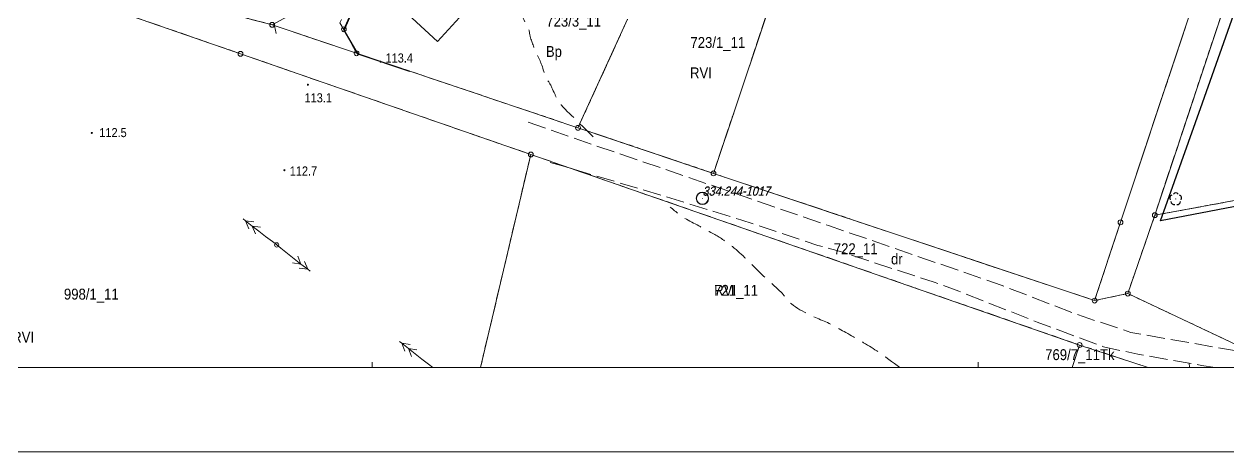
# Model space of a CAD drawing. Extents: x 6512885 to 6513481, y 5959590 to 5960000.
# Drawn here: x 6513042.6 to 6513241.2, y 5959590.2 to 5959660.7 of the extents above; entities that cross this region are included whole.
import ezdxf
from ezdxf.enums import TextEntityAlignment as Align

# ---------------------------------------------------------------- set-up
doc = ezdxf.new("R2010")
doc.units = 0
doc.header["$MEASUREMENT"] = 0
for name, pattern in [('2.0_1.0', [3, 2, -1]), ('217-1000', [2.8, 2.1, -0.7]), ('218-1000', [1.4, 0.7, -0.7]), ('219-1000', [0]), ('3.0_1.5', [4.5, 3, -1.5]), ('mz3.0_1.0', [4, 3, -1])]:
    doc.linetypes.add(name, pattern=pattern)
doc.layers.get('0').update_dxf_attribs({"color": 2, "linetype": 'CONTINUOUS', "lineweight": 5})
for name, color, linetype in [('121-Punkt osnowy szczegółowej', 7, 'CONTINUOUS'), ('121-Punkt osnowy szczegółowej-Atr103', 7, 'CONTINUOUS'), ('202-Punkt graniczny stabilizowany trwale', 7, 'CONTINUOUS'), ('210-Oznaczenie użytku', 7, 'CONTINUOUS'), ('211-Nr działki', 7, 'CONTINUOUS'), ('217-Granica konturu klasyfikcyjnego', 7, 'CONTINUOUS'), ('218-Granica użytku', 7, 'CONTINUOUS'), ('219-Linia granicy', 7, 'CONTINUOUS'), ('312-Budynek (powierzchnia)', 7, 'CONTINUOUS'), ('811-Warstwica ciągła linia', 7, 'CONTINUOUS'), ('812-Warstwica pomocnicza linia', 7, 'CONTINUOUS'), ('chodnik (powierzchnia)', 7, 'CONTINUOUS'), ('drzewo liściaste (punkt)', 7, 'CONTINUOUS'), ('jezdnia (powierzchnia)', 7, 'CONTINUOUS'), ('ogrodzenie trwałe (linia)', 7, 'CONTINUOUS'), ('przewód elektroenergetyczny średniego napięcia (linia) - symbol', 7, 'CONTINUOUS'), ('punkt wysokościowy naturalny', 7, 'CONTINUOUS'), ('punkt wysokościowy naturalny-Atr2', 7, 'CONTINUOUS'), ('Ramki i opis wydruku', 7, 'CONTINUOUS'), ('słup (punkt)', 7, 'CONTINUOUS'), ('Wstawianie ramki sekcyjnej z opisem', 7, 'CONTINUOUS')]:
    doc.layers.add(name, color=color, linetype=linetype)
doc.styles.get("Standard").update_dxf_attribs({"font": 'txt', "width": 0.75})
doc.linetypes.add('902-1000', pattern='A,5,0,[1,ksztalty.shx,S=1,R=0,X=0,Y=0],5', length=10)

# ---------------------------------------------------------------- blocks, each defined once
blk = doc.blocks.new('PW01')
at = {"linetype": 'Continuous', "lineweight": 13}
h = blk.add_hatch(color=0, dxfattribs=at)
edge = h.paths.add_edge_path()
edge.add_arc((0, 0), 0.18, 0, 360)
blk = doc.blocks.new('SM04')
at = {"color": 0, "linetype": 'Continuous', "lineweight": 13}
blk.add_circle((0, 0), 0.35, dxfattribs=at)
blk = doc.blocks.new('OP021')
at = {"linetype": 'Continuous', "lineweight": 13}
h = blk.add_hatch(color=0, dxfattribs=at)
edge = h.paths.add_edge_path()
edge.add_arc((0, 0), 0.1, 0, 360)
at = {"color": 0, "linetype": 'Continuous', "lineweight": -3}
for centre, start, end in [((-0.476, 0.154), 110.388, 213.756), ((0, 0.5), 38.316, 141.684), ((0.476, 0.154), 326.244, 69.612), ((-0.294, -0.404), 182.272, 285.64), ((0.294, -0.404), 254.36, 357.728), ((0.294, -0.404), 254.36, 357.728)]:
    blk.add_arc(centre, 0.5, start, end, dxfattribs=at)
blk = doc.blocks.new('PE03')
at = {"color": 0, "linetype": 'Continuous', "lineweight": 13}
for p, q in [((0.9, 0), (0, 0)), ((0.9, 0), (2.3, 0)), ((2.3, 0), (3.7, 0)), ((3.7, 0), (5.1, 0)), ((5.1, 0), (3.888, 0.7)), ((5.1, 0), (3.888, -0.7)), ((5.1, 0), (6.5, 0)), ((6.5, 0), (5.288, 0.7)), ((6.5, 0), (5.288, -0.7)), ((6.5, 0), (7, 0))]:
    blk.add_line(p, q, dxfattribs=at)
blk = doc.blocks.new('202')
at = {"color": 0, "linetype": 'Continuous', "lineweight": 0}
blk.add_circle((0, 0), 0.4, dxfattribs=at)
blk = doc.blocks.new('121')
at = {"linetype": 'Continuous', "lineweight": 0}
h = blk.add_hatch(color=0, dxfattribs=at)
edge = h.paths.add_edge_path()
edge.add_arc((0, 0), 0.065, 0, 360)
at = {"color": 0, "linetype": 'Continuous', "lineweight": 0}
blk.add_circle((0, 0), 1, dxfattribs=at)

msp = doc.modelspace()

# ---------------------------------------------------------------- linework, layer by layer
at = {"layer": '217-Granica konturu klasyfikcyjnego', "color": 3, "linetype": '217-1000', "lineweight": 13, "flags": 128}
for points in [[(6513223.45, 5959628.05), (6513262.91, 5959746.6)], [(6513251.82, 5959697.54), (6513229.12, 5959629.22)], [(6513095.34, 5959659.89), (6513103.47, 5959678.3)], [(6513156.31, 5959636.12), (6513168.14, 5959671.46)], [(6513078.28, 5959655.84), (6513040.9, 5959668.8)], [(6513069.44, 5959664.3), (6513083.5, 5959660.62)], [(6513083.5, 5959660.62), (6513087.87, 5959662.99)], [(6513083.5, 5959660.62), (6513097.43, 5959655.93)], [(6513142.13, 5959661.53), (6513133.96, 5959643.64)], [(6513097.43, 5959655.93), (6513095.34, 5959659.89)], [(6513126.17, 5959639.24), (6513078.28, 5959655.84)], [(6513133.96, 5959643.64), (6513156.31, 5959636.12)], [(6513126.17, 5959639.24), (6513117.872, 5959604.09)], [(6513216.71, 5959607.82), (6513126.17, 5959639.24)], [(6513229.12, 5959629.22), (6513277.51, 5959638.15)], [(6513156.31, 5959636.12), (6513219.19, 5959615.14)], [(6513219.19, 5959615.14), (6513223.45, 5959628.05)], [(6513215.472, 5959604.09), (6513216.71, 5959607.82)]]:
    msp.add_lwpolyline(points, dxfattribs=at)
at = {"layer": '218-Granica użytku', "color": 3, "linetype": '218-1000', "lineweight": 13, "flags": 128}
for points in [[(6513262.91, 5959746.6), (6513223.45, 5959628.05)], [(6513229.12, 5959629.22), (6513251.82, 5959697.54)], [(6513095.34, 5959659.89), (6513103.47, 5959678.3)], [(6513156.31, 5959636.12), (6513168.14, 5959671.46)], [(6513078.28, 5959655.84), (6513040.9, 5959668.8)], [(6513083.5, 5959660.62), (6513069.44, 5959664.3)], [(6513083.5, 5959660.62), (6513087.87, 5959662.99)], [(6513097.43, 5959655.93), (6513083.5, 5959660.62)], [(6513133.96, 5959643.64), (6513142.13, 5959661.53)], [(6513097.43, 5959655.93), (6513095.34, 5959659.89)], [(6513126.17, 5959639.24), (6513078.28, 5959655.84)], [(6513133.96, 5959643.64), (6513097.43, 5959655.93)], [(6513156.31, 5959636.12), (6513133.96, 5959643.64)], [(6513126.17, 5959639.24), (6513117.872, 5959604.09)], [(6513216.71, 5959607.82), (6513126.17, 5959639.24)], [(6513277.51, 5959638.15), (6513229.12, 5959629.22)], [(6513219.19, 5959615.14), (6513156.31, 5959636.12)], [(6513224.66, 5959616.3), (6513229.12, 5959629.22)], [(6513223.45, 5959628.05), (6513219.19, 5959615.14)], [(6513219.19, 5959615.14), (6513224.66, 5959616.3)], [(6513224.66, 5959616.3), (6513246.66, 5959605.94)], [(6513215.472, 5959604.09), (6513216.71, 5959607.82)], [(6513216.71, 5959607.82), (6513228.023, 5959604.09)]]:
    msp.add_lwpolyline(points, dxfattribs=at)
at = {"layer": '219-Linia granicy', "color": 7, "linetype": '219-1000', "lineweight": 13, "flags": 128}
for points in [[(6513223.45, 5959628.05), (6513262.91, 5959746.6)], [(6513229.12, 5959629.22), (6513253.69, 5959703.17)], [(6513095.34, 5959659.89), (6513103.47, 5959678.3)], [(6513156.31, 5959636.12), (6513168.14, 5959671.46)], [(6513040.9, 5959668.8), (6513078.28, 5959655.84)], [(6513069.44, 5959664.3), (6513083.5, 5959660.62)], [(6513083.5, 5959660.62), (6513087.87, 5959662.99)], [(6513083.5, 5959660.62), (6513097.43, 5959655.93)], [(6513133.96, 5959643.64), (6513142.13, 5959661.53)], [(6513095.34, 5959659.89), (6513097.43, 5959655.93)], [(6513078.28, 5959655.84), (6513126.17, 5959639.24)], [(6513097.43, 5959655.93), (6513133.96, 5959643.64)], [(6513133.96, 5959643.64), (6513156.31, 5959636.12)], [(6513117.872, 5959604.09), (6513126.17, 5959639.24)], [(6513216.71, 5959607.82), (6513126.17, 5959639.24)], [(6513277.51, 5959638.15), (6513229.12, 5959629.22)], [(6513219.19, 5959615.14), (6513156.31, 5959636.12)], [(6513224.66, 5959616.3), (6513229.12, 5959629.22)], [(6513219.19, 5959615.14), (6513223.45, 5959628.05)], [(6513219.19, 5959615.14), (6513224.66, 5959616.3)], [(6513246.66, 5959605.94), (6513224.66, 5959616.3)], [(6513215.472, 5959604.09), (6513216.71, 5959607.82)], [(6513216.71, 5959607.82), (6513228.023, 5959604.09)]]:
    msp.add_lwpolyline(points, dxfattribs=at)
at = {"layer": '312-Budynek (powierzchnia)', "color": 7, "linetype": 'Continuous', "lineweight": 35, "flags": 128}
for points in [[(6513110.79, 5959657.87), (6513103.77, 5959664.28)], [(6513117.44, 5959665.16), (6513110.79, 5959657.87)]]:
    msp.add_lwpolyline(points, dxfattribs=at)
at = {"layer": '811-Warstwica ciągła linia', "color": 32, "linetype": 'Continuous', "lineweight": 13, "flags": 128}
msp.add_lwpolyline([(6513083.751, 5959660.925), (6513083.809, 5959660.68), (6513083.867, 5959660.434), (6513083.925, 5959660.189), (6513083.983, 5959659.944), (6513084.041, 5959659.699), (6513084.1, 5959659.454), (6513084.16, 5959659.21)], dxfattribs=at)
at = {"layer": '812-Warstwica pomocnicza linia', "color": 32, "linetype": '3.0_1.5', "lineweight": 13, "flags": 128}
for points in [[(6513136.47, 5959642.15), (6513136.21, 5959642.406), (6513135.951, 5959642.663), (6513135.692, 5959642.92), (6513135.433, 5959643.177), (6513135.174, 5959643.434), (6513134.915, 5959643.691), (6513134.656, 5959643.948), (6513134.398, 5959644.206), (6513134.139, 5959644.463), (6513133.88, 5959644.72), (6513133.619, 5959644.976), (6513133.262, 5959645.317), (6513132.902, 5959645.657), (6513132.543, 5959645.998), (6513132.19, 5959646.344), (6513131.845, 5959646.697), (6513131.512, 5959647.061), (6513131.196, 5959647.437), (6513130.899, 5959647.829), (6513130.626, 5959648.24), (6513130.56, 5959648.35), (6513130.385, 5959648.672), (6513130.328, 5959648.785), (6513130.274, 5959648.9), (6513130.22, 5959649.015), (6513130.167, 5959649.13), (6513130.114, 5959649.245), (6513130.061, 5959649.36), (6513130.007, 5959649.475), (6513130, 5959649.49), (6513129.952, 5959649.59), (6513129.89, 5959649.722), (6513129.828, 5959649.854), (6513129.767, 5959649.986), (6513129.705, 5959650.119), (6513129.644, 5959650.251), (6513129.582, 5959650.383), (6513129.52, 5959650.515), (6513129.458, 5959650.647), (6513129.395, 5959650.778), (6513129.38, 5959650.81), (6513129.329, 5959650.908), (6513129.266, 5959651.013), (6513129.198, 5959651.115), (6513129.127, 5959651.215), (6513129.054, 5959651.314), (6513128.982, 5959651.414), (6513128.911, 5959651.514), (6513128.843, 5959651.616), (6513128.781, 5959651.721), (6513128.725, 5959651.83), (6513128.72, 5959651.84), (6513128.675, 5959651.941), (6513128.574, 5959652.187), (6513128.483, 5959652.437), (6513128.398, 5959652.689), (6513128.317, 5959652.943), (6513128.239, 5959653.198), (6513128.16, 5959653.453), (6513128.079, 5959653.707), (6513127.993, 5959653.958), (6513127.899, 5959654.207), (6513127.84, 5959654.35), (6513127.796, 5959654.452), (6513127.695, 5959654.68), (6513127.592, 5959654.908), (6513127.488, 5959655.135), (6513127.382, 5959655.362), (6513127.276, 5959655.589), (6513127.171, 5959655.816), (6513127.066, 5959656.043), (6513126.964, 5959656.272), (6513126.864, 5959656.501), (6513126.81, 5959656.63), (6513126.768, 5959656.733), (6513126.691, 5959656.922), (6513126.617, 5959657.113), (6513126.544, 5959657.304), (6513126.473, 5959657.496), (6513126.404, 5959657.688), (6513126.336, 5959657.881), (6513126.27, 5959658.074), (6513126.204, 5959658.267), (6513126.139, 5959658.461), (6513126.11, 5959658.55), (6513126.079, 5959658.656), (6513126.049, 5959658.783), (6513126.025, 5959658.911), (6513126.005, 5959659.041), (6513125.986, 5959659.171), (6513125.967, 5959659.3), (6513125.944, 5959659.429), (6513125.917, 5959659.556), (6513125.882, 5959659.68), (6513125.837, 5959659.802), (6513125.83, 5959659.82), (6513125.786, 5959659.922), (6513125.603, 5959660.327), (6513125.412, 5959660.727), (6513125.215, 5959661.125), (6513125.014, 5959661.521), (6513124.81, 5959661.915), (6513124.606, 5959662.309), (6513124.403, 5959662.704), (6513124.204, 5959663.1), (6513124.011, 5959663.499), (6513123.87, 5959663.8), (6513123.824, 5959663.901), (6513123.661, 5959664.259), (6513123.5, 5959664.618), (6513123.339, 5959664.977), (6513123.179, 5959665.336), (6513123.019, 5959665.696), (6513122.859, 5959666.056), (6513122.699, 5959666.415), (6513122.538, 5959666.774), (6513122.377, 5959667.133), (6513122.26, 5959667.39), (6513122.213, 5959667.49), (6513122.123, 5959667.67), (6513122.029, 5959667.848), (6513121.932, 5959668.024), (6513121.832, 5959668.199), (6513121.732, 5959668.375), (6513121.634, 5959668.551), (6513121.537, 5959668.729), (6513121.445, 5959668.91), (6513121.357, 5959669.095), (6513121.32, 5959669.18), (6513121.28, 5959669.285), (6513121.246, 5959669.407), (6513121.223, 5959669.532), (6513121.209, 5959669.659), (6513121.203, 5959669.787), (6513121.205, 5959669.916), (6513121.212, 5959670.045), (6513121.224, 5959670.173), (6513121.24, 5959670.3), (6513121.258, 5959670.425), (6513121.26, 5959670.44), (6513121.277, 5959670.549), (6513121.304, 5959670.704), (6513121.333, 5959670.859), (6513121.366, 5959671.013), (6513121.403, 5959671.167), (6513121.444, 5959671.32), (6513121.49, 5959671.472), (6513121.541, 5959671.624), (6513121.597, 5959671.775), (6513121.66, 5959671.925), (6513121.68, 5959671.97), (6513121.728, 5959672.074), (6513121.799, 5959672.226), (6513121.873, 5959672.376), (6513121.949, 5959672.524), (6513122.027, 5959672.669), (6513122.11, 5959672.811), (6513122.196, 5959672.95), (6513122.287, 5959673.086), (6513122.383, 5959673.219), (6513122.485, 5959673.348), (6513122.52, 5959673.39), (6513122.592, 5959673.475), (6513122.727, 5959673.629), (6513122.863, 5959673.783), (6513123, 5959673.935), (6513123.137, 5959674.087), (6513123.274, 5959674.239), (6513123.411, 5959674.39), (6513123.548, 5959674.542), (6513123.684, 5959674.695), (6513123.819, 5959674.849), (6513123.88, 5959674.92), (6513123.952, 5959675.004), (6513124.619, 5959675.762), (6513125.296, 5959676.511), (6513125.979, 5959677.258), (6513126.661, 5959678.005), (6513127.336, 5959678.757), (6513127.999, 5959679.518), (6513128.643, 5959680.294), (6513129.264, 5959681.087), (6513129.854, 5959681.902), (6513130.35, 5959682.65), (6513130.409, 5959682.744), (6513130.593, 5959683.039), (6513130.774, 5959683.334), (6513130.953, 5959683.631), (6513131.131, 5959683.929), (6513131.308, 5959684.227), (6513131.485, 5959684.525), (6513131.662, 5959684.823), (6513131.84, 5959685.121), (6513132.018, 5959685.418), (6513132.14, 5959685.62), (6513132.198, 5959685.715), (6513132.331, 5959685.935), (6513132.465, 5959686.155), (6513132.599, 5959686.375), (6513132.733, 5959686.595), (6513132.867, 5959686.815), (6513133.001, 5959687.035), (6513133.135, 5959687.255), (6513133.269, 5959687.475), (6513133.404, 5959687.695), (6513133.48, 5959687.82), (6513133.539, 5959687.914), (6513133.784, 5959688.266), (6513134.053, 5959688.607), (6513134.335, 5959688.941), (6513134.621, 5959689.272), (6513134.902, 5959689.605), (6513135.168, 5959689.945), (6513135.409, 5959690.296), (6513135.617, 5959690.662), (6513135.782, 5959691.048), (6513135.87, 5959691.35), (6513135.894, 5959691.459), (6513135.922, 5959691.595), (6513135.947, 5959691.732), (6513135.969, 5959691.869), (6513135.99, 5959692.006), (6513136.009, 5959692.143), (6513136.028, 5959692.28), (6513136.047, 5959692.418), (6513136.066, 5959692.555), (6513136.086, 5959692.692), (6513136.09, 5959692.72)], [(6513187.056, 5959604.09), (6513186.617, 5959604.429), (6513186.156, 5959604.776), (6513185.692, 5959605.118), (6513185.223, 5959605.456), (6513184.75, 5959605.79), (6513184.452, 5959606), (6513184.154, 5959606.21), (6513183.856, 5959606.419), (6513183.557, 5959606.628), (6513183.258, 5959606.834), (6513182.957, 5959607.039), (6513182.654, 5959607.24), (6513182.349, 5959607.438), (6513182.041, 5959607.631), (6513181.73, 5959607.82), (6513181.404, 5959608.013), (6513181.077, 5959608.204), (6513180.75, 5959608.395), (6513180.423, 5959608.585), (6513180.095, 5959608.774), (6513179.766, 5959608.962), (6513179.438, 5959609.149), (6513179.109, 5959609.337), (6513178.78, 5959609.523), (6513178.45, 5959609.71), (6513178.174, 5959609.866), (6513177.898, 5959610.021), (6513177.622, 5959610.175), (6513177.346, 5959610.33), (6513177.069, 5959610.483), (6513176.792, 5959610.636), (6513176.515, 5959610.788), (6513176.237, 5959610.939), (6513175.959, 5959611.09), (6513175.68, 5959611.24), (6513175.406, 5959611.381), (6513175.129, 5959611.513), (6513174.848, 5959611.639), (6513174.565, 5959611.76), (6513174.28, 5959611.877), (6513173.994, 5959611.994), (6513173.709, 5959612.11), (6513173.424, 5959612.229), (6513173.141, 5959612.352), (6513172.86, 5959612.48), (6513172.475, 5959612.662), (6513172.09, 5959612.846), (6513171.708, 5959613.034), (6513171.328, 5959613.228), (6513170.953, 5959613.429), (6513170.584, 5959613.639), (6513170.221, 5959613.861), (6513169.865, 5959614.095), (6513169.518, 5959614.344), (6513169.18, 5959614.61), (6513168.959, 5959614.806), (6513168.752, 5959615.013), (6513168.555, 5959615.23), (6513168.366, 5959615.454), (6513168.181, 5959615.682), (6513167.998, 5959615.91), (6513167.813, 5959616.137), (6513167.624, 5959616.359), (6513167.427, 5959616.575), (6513167.22, 5959616.78), (6513166.929, 5959617.05), (6513166.636, 5959617.319), (6513166.342, 5959617.587), (6513166.047, 5959617.855), (6513165.752, 5959618.122), (6513165.458, 5959618.389), (6513165.164, 5959618.657), (6513164.871, 5959618.927), (6513164.579, 5959619.197), (6513164.29, 5959619.47), (6513163.977, 5959619.77), (6513163.666, 5959620.073), (6513163.357, 5959620.378), (6513163.049, 5959620.683), (6513162.741, 5959620.99), (6513162.433, 5959621.296), (6513162.125, 5959621.602), (6513161.815, 5959621.906), (6513161.504, 5959622.209), (6513161.19, 5959622.51), (6513160.905, 5959622.778), (6513160.617, 5959623.042), (6513160.326, 5959623.303), (6513160.032, 5959623.56), (6513159.734, 5959623.813), (6513159.432, 5959624.061), (6513159.126, 5959624.304), (6513158.816, 5959624.542), (6513158.5, 5959624.774), (6513158.18, 5959625), (6513158.001, 5959625.122), (6513157.821, 5959625.242), (6513157.639, 5959625.359), (6513157.457, 5959625.475), (6513157.273, 5959625.588), (6513157.089, 5959625.7), (6513156.903, 5959625.81), (6513156.716, 5959625.918), (6513156.529, 5959626.025), (6513156.34, 5959626.13), (6513156.095, 5959626.265), (6513155.85, 5959626.399), (6513155.605, 5959626.533), (6513155.36, 5959626.667), (6513155.115, 5959626.8), (6513154.87, 5959626.934), (6513154.625, 5959627.068), (6513154.38, 5959627.201), (6513154.135, 5959627.336), (6513153.89, 5959627.47), (6513153.599, 5959627.627), (6513153.306, 5959627.781), (6513153.012, 5959627.932), (6513152.718, 5959628.084), (6513152.425, 5959628.237), (6513152.134, 5959628.394), (6513151.845, 5959628.556), (6513151.561, 5959628.725), (6513151.283, 5959628.902), (6513151.01, 5959629.09), (6513150.819, 5959629.23), (6513150.632, 5959629.374), (6513150.446, 5959629.52), (6513150.263, 5959629.669), (6513150.081, 5959629.819), (6513149.899, 5959629.97), (6513149.718, 5959630.121), (6513149.536, 5959630.272), (6513149.354, 5959630.422), (6513149.17, 5959630.57)], [(6513234.77, 5959604.82), (6513234.78, 5959604.748), (6513234.79, 5959604.676), (6513234.8, 5959604.604), (6513234.811, 5959604.532), (6513234.822, 5959604.46), (6513234.832, 5959604.388), (6513234.843, 5959604.316), (6513234.852, 5959604.244), (6513234.862, 5959604.172), (6513234.87, 5959604.1), (6513234.871, 5959604.09)]]:
    msp.add_lwpolyline(points, dxfattribs=at)
at = {"layer": 'chodnik (powierzchnia)', "color": 7, "linetype": '2.0_1.0', "lineweight": 18, "flags": 128}
msp.add_lwpolyline([(6513095.4, 5959659.75), (6513094.69, 5959660.97), (6513110.51, 5959697.28), (6513120.8, 5959708.3), (6513121.98, 5959707.8), (6513111.64, 5959696.64), (6513110.99, 5959695.61), (6513110.64, 5959694.7), (6513108.13, 5959688.91), (6513106.46, 5959685.25), (6513103.98, 5959679.51), (6513103.13, 5959677.65), (6513102.74, 5959676.72), (6513100.49, 5959671.64), (6513098.88, 5959667.95)], close=True, dxfattribs=at)
at = {"layer": 'jezdnia (powierzchnia)', "color": 7, "linetype": 'mz3.0_1.0', "lineweight": 18, "flags": 128}
for points in [[(6513125.75, 5959644.57), (6513136.25, 5959640.91), (6513149.57, 5959636.37), (6513175.3, 5959627.51), (6513203.79, 5959617.69), (6513216.05, 5959612.93), (6513225.17, 5959609.9), (6513239.98, 5959607.29), (6513247.12, 5959606.17), (6513258.507, 5959604.09)], [(6513239.084, 5959604.09), (6513236.82, 5959604.46), (6513226.32, 5959606.29), (6513220.64, 5959607.53), (6513209.69, 5959611.61), (6513196.81, 5959616.68), (6513192.72, 5959618.17), (6513176.66, 5959623.42), (6513173.51, 5959624.24), (6513160.85, 5959628.45), (6513148.44, 5959632.28), (6513131.81, 5959637.23), (6513128.48, 5959638.14)]]:
    msp.add_lwpolyline(points, dxfattribs=at)
at = {"layer": 'ogrodzenie trwałe (linia)', "color": 7, "linetype": '902-1000', "lineweight": 25, "flags": 128}
for points in [[(6513329.8, 5959647.41), (6513230.04, 5959628.31), (6513237, 5959647.74), (6513253.99, 5959695.83), (6513263.92, 5959692.2)], [(6513106.21, 5959652.9), (6513097.71, 5959655.8), (6513095.4, 5959659.75), (6513098.88, 5959667.95)]]:
    msp.add_lwpolyline(points, dxfattribs=at)
at = {"layer": 'Ramki i opis wydruku', "color": 7, "linetype": 'Continuous', "lineweight": 13, "flags": 128}
for points in [[(6512889.3, 5959590.19), (6513473.02, 5959590.19), (6513473.02, 5959999.99), (6512889.3, 5959999.99)], [(6512889.3, 5959604.09), (6513473.02, 5959604.09), (6513473.02, 5959968.09), (6512889.3, 5959968.09)]]:
    msp.add_lwpolyline(points, close=True, dxfattribs=at)
at = {"layer": 'Wstawianie ramki sekcyjnej z opisem', "color": 7, "linetype": 'Continuous', "lineweight": 13, "flags": 128}
for points in [[(6513100, 5959604.09), (6513100, 5959605)], [(6513200, 5959604.09), (6513200, 5959605)]]:
    msp.add_lwpolyline(points, dxfattribs=at)

# ---------------------------------------------------------------- block references
at = {"layer": '121-Punkt osnowy szczegółowej', "color": 7, "linetype": 'Continuous', "lineweight": 13}
for p in [(6513154.48, 5959632.02), (6513154.5, 5959631.98)]:
    msp.add_blockref('121', p, dxfattribs=at)
at = {"layer": '202-Punkt graniczny stabilizowany trwale', "color": 7, "linetype": 'Continuous', "lineweight": 13}
for p in [(6513083.5, 5959660.62), (6513095.34, 5959659.89), (6513097.43, 5959655.93), (6513078.28, 5959655.84), (6513133.96, 5959643.64), (6513126.17, 5959639.24), (6513156.31, 5959636.12), (6513229.12, 5959629.22), (6513223.45, 5959628.05), (6513224.66, 5959616.3), (6513219.19, 5959615.14), (6513216.71, 5959607.82)]:
    msp.add_blockref('202', p, dxfattribs=at)
at = {"layer": 'drzewo liściaste (punkt)', "color": 94, "linetype": 'Continuous', "lineweight": 13}
msp.add_blockref('OP021', (6513232.57, 5959631.9), dxfattribs=at)
at = {"layer": 'przewód elektroenergetyczny średniego napięcia (linia) - symbol', "color": 1, "linetype": 'Continuous', "lineweight": 18}
for p, rotation in [((6513084.25, 5959624.32), 142.296), ((6513084.25, 5959624.32), 321.851), ((6513110.005, 5959604.09), 141.851)]:
    msp.add_blockref('PE03', p, dxfattribs=dict(at, rotation=rotation))
at = {"layer": 'punkt wysokościowy naturalny', "color": 7, "linetype": 'Continuous', "lineweight": 13}
for p in [(6513101.4, 5959654.53), (6513089.4, 5959650.74), (6513053.75, 5959642.79), (6513085.52, 5959636.65)]:
    msp.add_blockref('PW01', p, dxfattribs=at)
at = {"layer": 'słup (punkt)', "color": 7, "linetype": 'Continuous', "lineweight": 18}
msp.add_blockref('SM04', (6513084.25, 5959624.32), dxfattribs=at)

# ---------------------------------------------------------------- texts
at = {"layer": '121-Punkt osnowy szczegółowej-Atr103', "color": 7, "oblique": 15, "width": 0.9}
for p in [(6513154.48, 5959632.02), (6513154.5, 5959631.98)]:
    msp.add_text('334.244-1017', height=1.5, dxfattribs=at).set_placement(p, align=Align.BOTTOM_LEFT)
at = {"layer": '210-Oznaczenie użytku', "color": 3, "linetype": 'Continuous', "lineweight": 18, "width": 0.9}
for s, p in [('Bp', (6513128.66, 5959655.32)), ('RVI', (6513152.44, 5959651.8)), ('dr', (6513185.6, 5959621.11)), ('RVI', (6513156.43, 5959615.93)), ('RVI', (6513040.62, 5959608.2)), ('Tk', (6513220.07, 5959605.33))]:
    msp.add_text(s, height=1.8, dxfattribs=at).set_placement(p)
at = {"layer": '211-Nr działki', "color": 7, "linetype": 'Continuous', "lineweight": 18, "width": 0.9}
for s, p in [('723/3_11', (6513128.73, 5959660.32)), ('723/1_11', (6513152.51, 5959656.8)), ('998/1_11', (6513049.15, 5959615.31)), ('721_11', (6513156.43, 5959615.93))]:
    msp.add_text(s, height=1.8, dxfattribs=at).set_placement(p)
msp.add_text('722_11', height=1.8, dxfattribs=at).set_placement((6513176.16, 5959624.59), align=Align.TOP_LEFT)
msp.add_text('769/7_11', height=1.8, dxfattribs=at).set_placement((6513220.07, 5959605.33), align=Align.RIGHT)
at = {"layer": 'punkt wysokościowy naturalny-Atr2', "color": 7, "width": 0.9}
for s, p in [('113.4', (6513102.21, 5959654.4)), ('113.1', (6513088.85, 5959647.83)), ('112.5', (6513054.99, 5959642.1)), ('112.7', (6513086.41, 5959635.77))]:
    msp.add_text(s, height=1.5, dxfattribs=at).set_placement(p)

doc.saveas('drawing.dxf')
